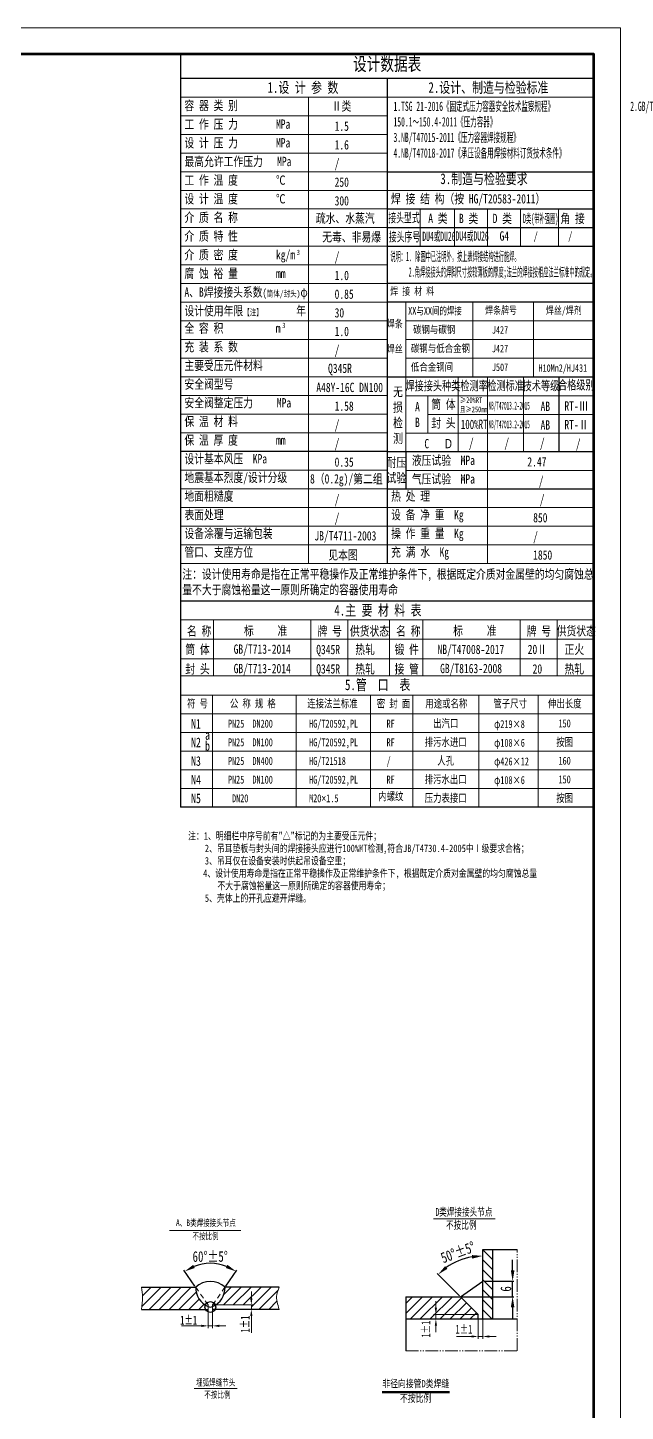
# Model space of a CAD drawing. Header units: millimetres. Extents: x -6371 to 29949, y -11614 to 1396.
# Drawn here: x 28604 to 29949, y -9683 to -6568 of the extents above; entities that cross this region are included whole.
import ezdxf
from ezdxf.enums import TextEntityAlignment as Align

# ---------------------------------------------------------------- set-up
doc = ezdxf.new("R2010")
doc.units = ezdxf.units.MM
doc.header["$LTSCALE"] = 15
doc.header["$PDMODE"] = 1
doc.linetypes.add('JXX-L', pattern=[2.9499999999999997, 1.9, -0.25, 0.15, -0.25, 0.15, -0.25])
doc.linetypes.add('XX-L', pattern=[1.25, 0.75, -0.5])
doc.layers.get('Defpoints').update_dxf_attribs({"linetype": 'CONTINUOUS'})
for name, color, linetype, lineweight in [('A 粗实线', 1, 'CONTINUOUS', 25), ('B 细实线', 7, 'CONTINUOUS', 15), ('C 文 字', 2, 'CONTINUOUS', 20), ('G 长虚线', 6, 'XX-L', 15), ('I 长双点线', 3, 'JXX-L', 15), ('J 标注尺寸', 2, 'CONTINUOUS', 15)]:
    doc.layers.add(name, color=color, linetype=linetype, lineweight=lineweight)
doc.styles.add('HZTXT', font='SIMFANG.TTF', dxfattribs={"width": 0.75})
doc.styles.add('style2', font='SIMFANG.TTF', dxfattribs={"width": 0.7})
doc.styles.add('标题中文', font='SIMFANG.TTF', dxfattribs={"width": 0.7})
doc.dimstyles.new('通用标注4.0', dxfattribs={"dimtxt": 24, "dimasz": 24, "dimexe": 3, "dimexo": 3, "dimgap": 3, "dimtad": 1, "dimdec": 0, "dimzin": 0, "dimdsep": 46, "dimtxsty": 'HZTXT', "dimcen": 3, "dimadec": 0, "dimazin": 0, "dimtfac": 0.375, "dimtdec": 0, "dimtmove": 2, "dimatfit": 3, "dimfxl": 0, "dimtzin": 0, "dimarcsym": 0})

# ---------------------------------------------------------------- blocks, each defined once
blk = doc.blocks.new('*D176')
at = {"layer": 'Defpoints', "color": 0}
for p in [(29627.64219954327, -9341.576139690726), (29556.77229296972, -9351.84630138262), (29577.64219954328, -9424.596580295683), (29617.64219954328, -9464.596580295685), (29627.64219954328, -9474.596580295685)]:
    blk.add_point(p, dxfattribs=at)
at = {"layer": 'J 标注尺寸', "color": 0, "lineweight": -2}
for p, q in [((29627.64219954328, -9338.576139690727), (29627.64219954328, -9329.85676714857)), ((29575.52087919972, -9422.475259952122), (29525.29569615928, -9372.250076911685))]:
    blk.add_line(p, q, dxfattribs=at)
blk.add_arc((29627.64219954327, -9474.596580295676), 141.7398131471055, 99.71319709587848, 125.2868029041216, dxfattribs=at)
at = {"layer": 'J 标注尺寸', "color": 0}
for points in [[(29603.38971774368, -9330.903020348082), (29604.06701509485, -9338.874298056084), (29627.64219954328, -9332.85676714857)], [(29548.34222620475, -9361.956261374746), (29543.18460323259, -9355.840795302802), (29527.41701650284, -9374.371397255241)]]:
    blk.add_solid(points, dxfattribs=at)
at = {"layer": 'J 标注尺寸', "color": 0, "insert": (29572.04712960312, -9324.718765644087), "char_height": 24, "attachment_point": 5, "rotation": 20.35162806630927, "style": 'HZTXT'}
blk.add_mtext('{\\f仿宋_GB2312|b0|i0|c134|p49;50°±5°}', dxfattribs=at)
blk = doc.blocks.new('*D177')
at = {"layer": 'Defpoints', "color": 0}
for p in [(29627.64219954328, -9389.586203385203), (29695.04715833378, -9389.586203385203), (29577.64219954328, -9424.596580295685)]:
    blk.add_point(p, dxfattribs=at)
at = {"layer": 'J 标注尺寸', "color": 0, "lineweight": -2}
for p, q in [((29695.04715833378, -9365.586203385203), (29695.04715833378, -9341.586203385203)), ((29630.64219954328, -9389.586203385203), (29698.04715833378, -9389.586203385203)), ((29695.04715833378, -9424.596580295685), (29695.04715833378, -9389.586203385203)), ((29580.64219954328, -9424.596580295685), (29698.04715833378, -9424.596580295685)), ((29695.04715833378, -9448.596580295685), (29695.04715833378, -9472.596580295685))]:
    blk.add_line(p, q, dxfattribs=at)
at = {"layer": 'J 标注尺寸', "color": 0}
for points in [[(29691.04715833378, -9365.586203385203), (29699.04715833378, -9365.586203385203), (29695.04715833378, -9389.586203385203)], [(29691.04715833378, -9448.596580295685), (29699.04715833378, -9448.596580295685), (29695.04715833378, -9424.596580295685)]]:
    blk.add_solid(points, dxfattribs=at)
at = {"layer": 'J 标注尺寸', "color": 0, "insert": (29680.04715833378, -9407.091391840439), "char_height": 24, "attachment_point": 5, "rotation": 90, "style": 'HZTXT'}
blk.add_mtext('6', dxfattribs=at)
blk = doc.blocks.new('*D178')
at = {"layer": 'Defpoints', "color": 0}
for p in [(29035.28562392143, -9351.554900598987), (28981.89351937154, -9403.133011230926), (29047.91012242833, -9403.133011230926), (29009.90182089993, -9443.133011230926), (29019.90182089993, -9443.133011230924)]:
    blk.add_point(p, dxfattribs=at)
at = {"layer": 'J 标注尺寸', "color": 0, "lineweight": -2}
for p, q in [((28980.17279006249, -9400.675555098058), (28955.36381606176, -9365.244668329604)), ((29049.63085173738, -9400.67555509806), (29074.43982573811, -9365.244668329606))]:
    blk.add_line(p, q, dxfattribs=at)
blk.add_arc((29014.90182089993, -9450.273751264636), 100.8013437527804, 68.67409917828279, 111.3259008217152, dxfattribs=at)
at = {"layer": 'J 标注尺寸', "color": 0}
for points in [[(28980.13108058243, -9359.901021031556), (28976.35523432312, -9352.84815033757), (28957.08454537081, -9367.702124462472)], [(29053.44840747675, -9352.84815033757), (29049.67256121745, -9359.901021031556), (29072.71909642906, -9367.702124462474)]]:
    blk.add_solid(points, dxfattribs=at)
at = {"layer": 'J 标注尺寸', "color": 0, "insert": (29014.55205963192, -9334.296618748964), "char_height": 24, "attachment_point": 5, "rotation": 0.1727908192457773, "style": 'HZTXT'}
blk.add_mtext('60°±5°', dxfattribs=at)

msp = doc.modelspace()

# ---------------------------------------------------------------- hatches: boundary and pattern name
at = {"layer": 'J 标注尺寸'}
h = msp.add_hatch(dxfattribs=at)
h.set_pattern_fill('ANSI31', color=256, angle=90, style=0)
h.set_pattern_definition([(135, (13403.30782367878, -33506.19162170423), (-11.22532015133644, -11.22532015133644), [])])
h.paths.add_polyline_path([(29650.14219954328, -9318.715497417212), (29627.64219954328, -9318.715497417212), (29627.64219954328, -9474.596580295685), (29650.14219954328, -9474.596580295685)])
h = msp.add_hatch(dxfattribs=at)
h.set_pattern_fill('ANSI31', color=256, style=0)
h.set_pattern_definition([(45, (13745.86603324288, -30039.78291108981), (-11.22532015133644, 11.22532015133644), [])])
edge = h.paths.add_edge_path()
edge.add_ellipse((29014.90182089993, -9447.820923381561), major_axis=(-8.521958716852094, 8.521958716852092), ratio=0.9999999999981005, start_angle=45.0000000000544, end_angle=71.1529425673258, ccw=False)
edge.add_ellipse((29014.90182089993, -9447.82092338156), major_axis=(-8.521958716819372, 8.521958716819372), ratio=0.9999999999997263, start_angle=23.989663141272104, end_angle=45.000000000016485, ccw=False)
edge.add_ellipse((29027.16697625781, -9404.77780292335), major_axis=(32.03428817801395, 32.03428817801397), ratio=0.9999999999998562, start_angle=132.9193505473618, end_angle=193.7298607532811, ccw=False)
edge.add_line((28981.89351937154, -9403.133011230926), (28859.90182089993, -9403.133011230926))
edge.add_spline(control_points=[(28859.90182089993, -9403.133011230926), (28861.16494193283, -9410.664907951947), (28863.95519942842, -9427.303005754535), (28861.33557056647, -9443.996494254316), (28859.90182089993, -9453.133011230926)], knot_values=[0, 0, 0, 0, 4.553085131909655, 10.0578484456397, 10.0578484456397, 10.0578484456397, 10.0578484456397], degree=3, periodic=0)
edge.add_line((28859.90182089993, -9453.133011230926), (29004.08381353151, -9453.133011230926))
edge = h.paths.add_edge_path()
edge.add_line((29107.14346450649, -9443.133011230926), (29107.14346450649, -9453.133011230926))
edge.add_line((29107.14346450649, -9453.133011230926), (29112.14346450649, -9453.133011230926))
edge.add_line((29112.14346450649, -9453.133011230926), (29169.90182089993, -9453.133011230926))
edge.add_spline(control_points=[(29169.90182089993, -9453.133011230926), (29166.33421461419, -9441.919813302653), (29160.89945257837, -9424.838034227341), (29167.59984705295, -9408.683150205603), (29169.90182089993, -9403.133011230926)], knot_values=[0, 0, 0, 0, 6.737565344485811, 10.26376270678672, 10.26376270678672, 10.26376270678672, 10.26376270678672], degree=3, periodic=0)
edge.add_line((29169.90182089993, -9403.133011230926), (29047.91012242833, -9403.133011230926))
edge.add_ellipse((29002.63666554206, -9404.77780292335), major_axis=(-32.0342881780136, 32.0342881780136), ratio=0.9999999999999237, start_angle=167.1528708974273, end_angle=227.0806494526363, ccw=False)
edge.add_line((29026.74619133222, -9443.133011230926), (29107.14346450649, -9443.133011230926))
h = msp.add_hatch(dxfattribs=at)
h.set_pattern_fill('ANSI31', color=256, style=0)
h.set_pattern_definition([(45, (13403.30782367878, -33506.19162170423), (-11.22532015133644, 11.22532015133644), [])])
h.paths.add_polyline_path([(29454.95849415479, -9424.596580295685), (29454.95849415479, -9474.596580295685), (29522.37382635192, -9474.596580295685), (29522.37382635192, -9464.596580295685), (29617.64219954328, -9464.596580295685), (29577.64219954328, -9424.596580295685)])
h.paths.add_polyline_path([(29617.64219954328, -9474.596580295685), (29617.64219954328, -9464.596580295685), (29522.37382635192, -9464.596580295685), (29522.37382635192, -9474.596580295685)])

# ---------------------------------------------------------------- linework, layer by layer
at = {"layer": 'A 粗实线'}
for p, q in [((28947.5499132411, -6628.479791614777), (28947.54991324109, -8322.80702734627)), ((29877.54991324144, -6682.58082670999), (28947.54991324144, -6682.58082670999)), ((29412.54991324144, -6682.58082670999), (29412.54991324144, -7774.580826710034)), ((29412.5499132411, -6892.58082670999), (29877.54991324144, -6892.58082670999)), ((29412.5499132411, -6976.58082670999), (29877.54991324144, -6976.58082670999)), ((29412.5499132411, -7018.58082670999), (29877.5499132411, -7018.58082670999)), ((29412.54991324144, -7060.580826710012), (29877.54991324144, -7060.580826710012)), ((29877.54991324075, -7144.58082670999), (29412.5499132411, -7144.58082670999)), ((29877.54991324075, -7186.58082670999), (29412.5499132411, -7186.580826710034)), ((29412.5499132411, -7354.58082670999), (29877.5499132411, -7354.58082670999)), ((29798.69886151859, -7354.58082670999), (29798.69886151859, -7522.58082670999)), ((29412.54991324144, -7522.58082670999), (28947.5499132411, -7522.58082670999)), ((29412.54991324144, -7522.58082670999), (29877.5499132411, -7522.58082670999)), ((29454.54991324075, -7523.148099514762), (29454.54991324075, -7606.58082670999)), ((29412.54991324144, -7606.58082670999), (29877.5499132411, -7606.58082670999)), ((29877.5499132411, -7859.148099514784), (28947.5499132411, -7859.148099514784)), ((29877.54991324109, -8322.807027346269), (28947.5499132411, -8322.807027346269)), ((29627.64219954328, -9318.715497417212), (29704.95949505553, -9318.715497417212)), ((29627.64219954328, -9474.596580295685), (29627.64219954328, -9318.715497417212)), ((29650.14219954328, -9474.596580295685), (29650.14219954328, -9318.715497417212)), ((28859.90182089993, -9403.133011230926), (28981.89351937154, -9403.133011230926)), ((29169.90182089993, -9403.133011230926), (29047.91012242833, -9403.133011230926)), ((29577.64219954328, -9424.596580295685), (29627.64219954328, -9389.586203385203)), ((29454.95849415479, -9424.596580295685), (29454.95849415479, -9546.501196807068)), ((29454.95849415479, -9424.596580295685), (29577.64219954328, -9424.596580295685)), ((29617.64219954328, -9464.596580295685), (29577.64219954328, -9424.596580295685)), ((28859.90182089993, -9453.133011230926), (29009.90182089993, -9453.133011230926)), ((29169.90182089993, -9453.133011230926), (29019.90182089993, -9453.133011230926)), ((29617.64219954328, -9474.596580295685), (29617.64219954328, -9464.596580295685)), ((29454.95849415479, -9474.596580295685), (29627.64219954328, -9474.596580295685)), ((29627.64219954328, -9474.596580295685), (29704.95949505553, -9474.596580295685)), ((29401.52658000873, -9638.061151065174), (29553.33939652747, -9638.061151065174))]:
    msp.add_line(p, q, dxfattribs=at)
at = {"layer": 'A 粗实线', "color": 5, "lineweight": 60}
msp.add_lwpolyline([(29877.54991324144, -11554.47979161476), (29877.54991324144, -6628.479791614778), (26523.54991324146, -6628.479791614778), (26523.54991324146, -11554.47979161476)], close=True, dxfattribs=at)
at = {"layer": 'A 粗实线'}
for centre, major_axis, ratio, start_param, end_param in [((29027.16697625781, -9404.77780292335), (-32.03428817801612, 32.03428817801613), 0.9999999999999054, 0.7490839798699782, 1.965207304896711), ((29014.90182089993, -9440.118282818305), (35.05323297629858, 35.05323297629856), 1, 0.05675804782514715, 1.514038278969749), ((29002.63666554206, -9404.77780292335), (32.03428817801611, 32.03428817801611), 0.9999999999999054, 4.317978002282875, 5.534101327309608), ((29014.90182089993, -9447.820923381561), (8.52195871682798, 8.52195871682798), 0.9999999999999554, 5.497787143782116, 11.7809724509617), ((29014.90182089993, -9436.453519188532), (8.037968589376993, 8.037968589376993), 1, 3.471554545102568, 4.382427088871915)]:
    msp.add_ellipse(centre, major_axis=major_axis, ratio=ratio, start_param=start_param, end_param=end_param, dxfattribs=at)
at = {"layer": 'B 细实线'}
for p, q in [((29877.54991324144, -6724.58082670999), (28947.54991324144, -6724.58082670999)), ((29235.5499132411, -6724.58082670999), (29235.5499132411, -7774.580826710034)), ((29412.54991324144, -6766.58082670999), (28947.54991324144, -6766.58082670999)), ((29412.54991324144, -6808.58082670999), (28947.54991324144, -6808.58082670999)), ((29412.54991324144, -6850.58082670999), (28947.54991324144, -6850.58082670999)), ((29412.54991324179, -6892.58082670999), (28947.54991324144, -6892.58082670999)), ((29412.54991324179, -6934.58082670999), (28947.54991324144, -6934.58082670999)), ((29877.54991324144, -6934.58082670999), (29412.54991324179, -6934.58082670999)), ((29412.54991324179, -6976.58082670999), (28947.54991324144, -6976.58082670999)), ((29486.69837467259, -6976.58082670999), (29486.69837467294, -7060.580826710012)), ((29564.07284371069, -6976.580826710034), (29564.07284371069, -7060.58082670999)), ((29638.28185417925, -6976.580826710034), (29638.2818541796, -7060.58082670999)), ((29712.58225278152, -6976.580826710034), (29712.58225278152, -7060.58082670999)), ((29798.12100059461, -6976.580826710034), (29798.12100059461, -7060.58082670999)), ((29412.5499132411, -7018.58082670999), (28947.5499132411, -7018.58082670999)), ((29412.54991324144, -7060.580826710012), (28947.5499132411, -7060.58082670999)), ((29412.5499132411, -7102.58082670999), (28947.5499132411, -7102.58082670999)), ((29412.5499132411, -7144.58082670999), (28947.5499132411, -7144.58082670999)), ((29412.5499132411, -7186.58082670999), (28947.5499132411, -7186.58082670999)), ((29454.54991324075, -7186.580826710012), (29454.54991324075, -7523.148099514762)), ((29605.33702568585, -7186.580826710012), (29605.33702568585, -7354.58082670999)), ((29742.13814389977, -7186.580826710012), (29742.13814390012, -7354.58082670999)), ((29412.54991324144, -7228.58082670999), (28947.5499132411, -7228.58082670999)), ((29877.54991324075, -7228.58082670999), (29454.54991324075, -7228.58082670999)), ((29412.5499132411, -7270.58082670999), (28947.5499132411, -7270.58082670999)), ((29877.54991324075, -7270.58082670999), (29454.54991324075, -7270.58082670999)), ((29412.5499132411, -7312.58082670999), (28947.5499132411, -7312.58082670999)), ((29877.54991324075, -7312.58082670999), (29454.54991324075, -7312.58082670999)), ((29412.5499132411, -7354.58082670999), (28947.5499132411, -7354.58082670999)), ((29572.38362798748, -7355.148099514784), (29572.38362798744, -7522.58082670999)), ((29638.40879006598, -7354.580826709968), (29638.40879006598, -7774.580826710034)), ((29719.34287230643, -7355.148099514784), (29719.34287230643, -7522.58082670999)), ((29412.54991324144, -7396.58082670999), (28947.5499132411, -7396.58082670999)), ((29877.54991324075, -7397.148099514784), (29454.54991324075, -7397.148099514784)), ((29504.22476680934, -7397.148099514784), (29504.22476680934, -7481.148099514784)), ((29412.5499132411, -7438.58082670999), (28947.5499132411, -7438.58082670999)), ((29877.54991324079, -7439.148099514784), (29504.22476680934, -7439.148099514784)), ((29877.54991324075, -7439.148099514784), (29514.54991324075, -7439.148099514784)), ((29412.54991324144, -7480.58082670999), (28947.5499132411, -7480.58082670999)), ((29877.54991324075, -7481.148099514784), (29454.54991324075, -7481.148099514784)), ((29412.54991324144, -7564.58082670999), (28947.5499132411, -7564.58082670999)), ((29877.54991324075, -7565.148099514784), (29454.54991324075, -7565.148099514784)), ((29412.54991324144, -7606.58082670999), (28947.5499132411, -7606.58082670999)), ((29412.54991324144, -7648.58082670999), (28947.5499132411, -7648.58082670999)), ((29412.54991324144, -7648.58082670999), (29877.5499132411, -7648.58082670999)), ((29412.54991324144, -7690.58082670999), (28947.5499132411, -7690.58082670999)), ((29412.54991324144, -7690.58082670999), (29877.5499132411, -7690.58082670999)), ((29412.54991324144, -7732.580826710012), (28947.5499132411, -7732.580826710012)), ((29412.54991324144, -7732.580826710012), (29877.5499132411, -7732.580826710012)), ((29412.54991324144, -7774.580826710034), (28947.5499132411, -7774.580826710034)), ((29412.54991324144, -7774.580826710034), (29877.5499132411, -7774.580826710034)), ((29877.5499132411, -7901.148099514806), (28947.5499132411, -7901.148099514806)), ((29022.28918798609, -8027.148099514893), (29022.28918798609, -7901.148099514806)), ((29241.3832223907, -8027.148099514893), (29241.38322239035, -7901.148099514828)), ((29324.54001368353, -8027.148099514893), (29324.54001368353, -7901.148099514828)), ((29418.36262902411, -8027.148099514893), (29418.36262902411, -7901.148099514828)), ((29493.1019037691, -8027.148099514893), (29493.1019037691, -7901.148099514849)), ((29712.19593817302, -8027.148099514893), (29712.19593817302, -7901.148099514871)), ((29795.35272946585, -8027.148099514893), (29795.3527294655, -7901.148099514871)), ((28947.5499132411, -7945.090619654508), (29877.5499132411, -7945.090619654508)), ((28947.5499132411, -7988.749547485907), (29877.5499132411, -7988.749547485907)), ((29877.5499132411, -8027.148099514871), (28947.5499132411, -8027.148099514871)), ((29877.5499132411, -8070.807027346269), (28947.5499132411, -8070.807027346269)), ((29019.5499132411, -8070.807027346269), (29019.5499132411, -8322.807027346269)), ((29207.95899290965, -8070.807027346269), (29207.95899290966, -8322.807027346269)), ((29375.56322251692, -8070.807027346269), (29375.56322251692, -8322.807027346269)), ((29470.36431661999, -8070.807027346269), (29470.36431661998, -8322.807027346269)), ((29618.76384297096, -8070.807027346269), (29618.76384297096, -8322.807027346269)), ((29752.76016872372, -8070.807027346269), (29752.76016872372, -8322.807027346269)), ((29877.54991324109, -8112.807027346269), (28947.5499132411, -8112.807027346269)), ((29877.54991324109, -8154.807027346269), (28947.5499132411, -8154.807027346269)), ((29877.54991324109, -8196.807027346269), (28947.5499132411, -8196.807027346269)), ((29877.54991324109, -8238.807027346269), (28947.5499132411, -8238.807027346269)), ((29877.54991324109, -8280.807027346269), (28947.5499132411, -8280.807027346269)), ((28978.26862064795, -9630.917141387088), (29075.28406107055, -9630.917141387088)), ((29401.52658000873, -9640.988266121192), (29553.33939652747, -9640.988266121192))]:
    msp.add_line(p, q, dxfattribs=at)
msp.add_lwpolyline([(29937.54991324144, -11614.47979161476), (29937.54991324144, -6568.479791614778), (26373.54991324146, -6568.479791614778), (26373.54991324146, -11614.47979161476)], close=True, dxfattribs=at)
at = {"layer": 'G 长虚线'}
for p, q in [((29009.90182089993, -9443.133011230926), (28981.89351937154, -9403.133011230926)), ((29019.90182089993, -9443.133011230926), (29047.91012242833, -9403.133011230926)), ((29009.90182089993, -9453.133011230926), (29009.90182089993, -9443.133011230926)), ((29019.90182089993, -9453.133011230926), (29019.90182089993, -9443.133011230926))]:
    msp.add_line(p, q, dxfattribs=at)
at = {"layer": 'I 长双点线'}
for p, q in [((29704.95949505553, -9546.501196807068), (29704.95949505553, -9318.715497417212)), ((29454.95849415479, -9546.501196807068), (29704.95949505554, -9546.501196807068))]:
    msp.add_line(p, q, dxfattribs=at)
at = {"layer": 'J 标注尺寸'}
for p, q in [((28922.74328553446, -9275.612656871741), (29083.40706549853, -9275.612656871741)), ((29517.16468923472, -9249.47910441898), (29655.65526745371, -9249.47910441898)), ((29107.14346450649, -9428.133011230926), (29107.14346450649, -9413.133011230926)), ((29522.37382635192, -9449.596580295685), (29522.37382635192, -9434.596580295685)), ((29009.90182089993, -9453.133011230926), (29009.90182089993, -9495.233796166254)), ((29019.90182089993, -9443.133011230926), (29112.14346450649, -9443.133011230926)), ((29019.90182089993, -9453.133011230926), (29112.14346450649, -9453.133011230926)), ((29019.90182089993, -9453.133011230926), (29019.90182089993, -9495.233796166254)), ((29107.14346450649, -9443.133011230926), (29107.14346450649, -9453.133011230926)), ((29617.64219954328, -9464.596580295685), (29517.37382635192, -9464.596580295685)), ((29522.37382635192, -9464.596580295685), (29522.37382635192, -9474.596580295685)), ((28994.90182089993, -9490.233796166254), (28949.69758713881, -9490.233796166254)), ((29019.90182089993, -9490.233796166254), (29009.90182089993, -9490.233796166254)), ((29034.90182089993, -9490.233796166254), (29049.90182089993, -9490.233796166254)), ((29107.14346450649, -9468.133011230926), (29107.14346450649, -9506.203218109082)), ((29617.64219954328, -9474.596580295685), (29517.37382635192, -9474.596580295685)), ((29522.37382635192, -9489.596580295685), (29522.37382635192, -9504.596580295685)), ((29617.64219954328, -9474.596580295685), (29617.64219954328, -9519.12536716379)), ((29627.64219954328, -9474.596580295685), (29627.64219954328, -9519.12536716379)), ((29602.64219954328, -9514.12536716379), (29568.95934095637, -9514.12536716379)), ((29627.64219954328, -9514.12536716379), (29617.64219954328, -9514.12536716379)), ((29642.64219954328, -9514.12536716379), (29657.64219954328, -9514.12536716379))]:
    msp.add_line(p, q, dxfattribs=at)
for points, knots in [([(28859.90182089993, -9403.133011230926), (28861.16494193283, -9410.664907951945), (28863.95519942842, -9427.303005754533), (28861.33557056646, -9443.996494254316), (28859.90182089993, -9453.133011230926)], [0, 0, 0, 0, 4.553085131909655, 10.0578484456397, 10.0578484456397, 10.0578484456397, 10.0578484456397]), ([(29169.90182089993, -9403.133011230926), (29167.59984705295, -9408.683150205601), (29160.89945257837, -9424.838034227345), (29166.33421461419, -9441.919813302657), (29169.90182089993, -9453.133011230926)], [0, 0, 0, 0, 3.526197362300913, 10.26376270678672, 10.26376270678672, 10.26376270678672, 10.26376270678672])]:
    msp.add_open_spline(points, degree=3, knots=knots, dxfattribs=at)
for points in [[(29104.64346450649, -9428.133011230926), (29109.64346450649, -9428.133011230926), (29107.14346450649, -9443.133011230926)], [(29104.64346450649, -9468.133011230926), (29109.64346450649, -9468.133011230926), (29107.14346450649, -9453.133011230926)], [(29519.87382635192, -9449.596580295685), (29524.87382635192, -9449.596580295685), (29522.37382635192, -9464.596580295685)], [(28994.90182089993, -9487.733796166254), (28994.90182089993, -9492.733796166254), (29009.90182089993, -9490.233796166254)], [(29034.90182089993, -9487.733796166254), (29034.90182089993, -9492.733796166254), (29019.90182089993, -9490.233796166254)], [(29519.87382635192, -9489.596580295685), (29524.87382635192, -9489.596580295685), (29522.37382635192, -9474.596580295685)], [(29602.64219954328, -9511.62536716379), (29602.64219954328, -9516.62536716379), (29617.64219954328, -9514.12536716379)], [(29642.64219954328, -9511.62536716379), (29642.64219954328, -9516.62536716379), (29627.64219954328, -9514.12536716379)]]:
    msp.add_solid(points, dxfattribs=at)

# ---------------------------------------------------------------- texts
at = {"layer": 'A 粗实线', "color": 2, "style": 'HZTXT'}
for s, height, width, p in [('Ⅱ类', 20.99999999999992, 0.75, (29309.98990323862, -6744.880816757035)), ('A 类', 20.9999338715728, 0.75, (29526.92353822585, -6997.309967438717)), ('B 类', 20.9999338715728, 0.75, (29596.03949949707, -6997.911909412386)), ('D 类', 20.9999338715728, 0.75, (29671.8443190727, -6997.911909412386)), ('D类(带补强圈)', 20.99992561340332, 0.4000000059604645, (29758.00033993312, -6997.911909412386)), ('角 接', 20.9999338715728, 0.75, (29830.08765638099, -6997.911909412386)), ('DU4或DU26', 20.99992561340332, 0.5, (29529.21875058525, -7037.939479555117)), ('DU4或DU26', 20.99992561340332, 0.5, (29603.91554268709, -7037.263901961383)), ('G4', 20.9999338715728, 0.75, (29676.33082130566, -7037.263901961383)), ('/', 18, 0.699999988079071, (29747.07824194691, -7037.263901961404)), ('/', 18, 0.699999988079071, (29824.70586947308, -7037.263901961404))]:
    msp.add_text(s, height=height, dxfattribs=dict(at, width=width)).set_placement(p, align=Align.MIDDLE_CENTER)
at = {"layer": 'A 粗实线', "color": 2, "style": 'HZTXT', "width": 0.75}
for s, p in [('名 称', (28962.21633770704, -7936.929849502584)), ('标     准', (29090.45974560318, -7936.081225403887)), ('牌 号', (29256.0496468563, -7936.929849502628)), ('供货状态', (29328.92026584306, -7936.929849502628)), ('名 称', (29433.02905348971, -7936.929849502628)), ('标     准', (29561.2724613855, -7936.081225403931)), ('牌 号', (29726.86236263861, -7936.929849502671)), ('供货状态', (29794.13970808176, -7936.566474566765))]:
    msp.add_text(s, height=20.9999338715728, dxfattribs=at).set_placement(p)
for s, height, p in [('筒 体', 20.9999338715728, (28986.07746207065, -7978.202803664154)), ('GB/T713-2014', 20.99992561340332, (29131.67525636024, -7977.637771873761)), ('Q345R', 20.99992561340332, (29279.91077121991, -7978.48639597248)), ('热轧', 20.9999338715728, (29363.06756251274, -7978.202803664176)), ('锻 件', 20.9999338715728, (29456.89017785332, -7978.202803664198)), ('NB/T47008-2017', 20.9999338715728, (29601.26969947099, -7978.202803664198)), ('20Ⅱ', 20.99992561340332, (29750.72348700223, -7978.202803664241)), ('正火', 20.9999338715728, (29833.88027829506, -7978.202803664241)), ('封 头', 20.9999338715728, (28986.07746207065, -8022.145323803857)), ('GB/T713-2014', 20.99992561340332, (29131.67525636024, -8021.29669970516)), ('Q345R', 20.9999338715728, (29279.91077121991, -8022.1453238039)), ('热轧', 20.9999338715728, (29363.06756251274, -8022.1453238039)), ('接 管', 20.9999338715728, (29456.89017785332, -8022.145323803922)), ('GB/T8163-2008', 20.9999338715728, (29601.51487996409, -8021.205806082767)), ('20', 20.9999338715728, (29750.72348700223, -8022.145323803922)), ('热轧', 20.9999338715728, (29833.88027829506, -8022.145323803922))]:
    msp.add_text(s, height=height, dxfattribs=at).set_placement(p, align=Align.CENTER)
at = {"layer": 'A 粗实线', "color": 2, "attachment_point": 1, "style": 'HZTXT'}
for s, insert, char_height, width in [('容 器 类 别', (28956.60700733416, -6733.090824940677), 20.9999338715728, 288), ('\\W0.5;1.TSG 21-2016《固定式压力容器安全技术监察规程》                    2.GB/T 150.1～150.4-2011《压力容器》\\P3.NB/T47015-2011《压力容器焊接规程》\\P4.NB/T47018-2017《承压设备用焊接材料订货技术条件》', (29426.96803375116, -6734.864604842804), 20.9999338715728, 522.9193886345602), ('工 作 压 力        MPa', (28956.60700733416, -6775.090824940677), 20.9999338715728, 288), ('1.5', (29294.50686189652, -6779.6219437741), 20.9999338715728, 288), ('设 计 压 力        MPa', (28956.60700733416, -6817.090824940677), 20.9999338715728, 288), ('1.6', (29294.50686189652, -6821.6219437741), 20.9999338715728, 288), ('最高允许工作压力   MPa', (28956.60700733416, -6859.090824940677), 20.9999338715728, 288), ('/', (29294.50686189652, -6863.6219437741), 20.9999338715728, 288), ('工 作 温 度        ℃', (28956.60700733416, -6901.090824940677), 20.9999338715728, 288), ('250', (29294.50686189652, -6905.6219437741), 20.9999338715728, 288), ('设 计 温 度        ℃', (28956.60700733346, -6943.090824940677), 20.9999338715728, 288), (' 焊 接 结 构（按 HG/T20583-2011）', (29410.64275187863, -6943.090824940633), 20.9999338715728, 400.8243027470307), ('300', (29294.50686189582, -6947.6219437741), 20.9999338715728, 288), ('介 质 名 称', (28956.60700733346, -6985.090824940677), 20.9999338715728, 288), ('疏水、水蒸汽', (29252.24066813738, -6986.742334603661), 20.9999338715728, 288), ('{\\W0.6;接头型式}', (29415.38004355877, -6985.662017557452), 20.9999338715728, 94.72050896172914), ('介 质 特 性', (28956.60700733346, -7027.090824940677), 20.9999338715728, 288), ('无毒、非易爆', (29266.64958452576, -7028.742334603672), 20.9999338715728, 288), ('{\\W0.6;接头序号}', (29416.55822861023, -7028.446830980944), 20.9999338715728, 90.00796385186004), ('介 质 密 度        kg/m', (28956.60700733346, -7069.090824940677), 20.9999338715728, 288), ('/', (29294.50686189582, -7073.6219437741), 20.9999338715728, 288), ('{\\W0.4;说明：1. 除图中已注明外，按上表焊接结构进行施焊。\\P      2.角焊接接头的焊脚尺寸按较薄板的厚度;法兰的焊接按相应法兰标准中的规定。}', (29419.92212478878, -7072.843433432839), 20.9999338715728, 521.3059559851754), ('腐 蚀 裕 量        mm', (28956.60700733346, -7111.090824940677), 20.9999338715728, 288), ('1.0', (29294.50686189582, -7115.6219437741), 20.9999338715728, 288), ('A、B焊接接头系数{\\H0.8333x;(\\H0.8x;筒体/封头)}φ{\\H0.8333x;        } ', (28956.60700733346, -7153.090824940677), 20.9999338715728, 288), ('0.85', (29294.50686189582, -7157.6219437741), 20.9999338715728, 288), (' 焊 接 材 料', (29410.64275187793, -7153.090824940633), 17.00994643597397, 233.28), ('设计使用年限{\\H0.6667x;【注】}       年', (28956.60700733346, -7195.090824940677), 20.9999338715728, 288), ('焊条牌号', (29633.30920913924, -7195.940006384246), 17.00994643597397, 233.28), ('焊丝/焊剂', (29770.11032735315, -7195.940006384246), 17.00994643597397, 233.28), ('30', (29294.50686189582, -7199.6219437741), 20.9999338715728, 288), ('焊条\\P\\P焊丝', (29412.07179113208, -7226.489116988012), 17.00994643597397, 233.28), ('{\\W0.7;XX与XX间的焊接}', (29459.93418588038, -7197.28097230919), 17.00994643597397, 233.28), ('全 容 积           m', (28956.60700733311, -7234.230171419256), 20.9999338715728, 288), ('1.0', (29294.50686189582, -7241.6219437741), 20.9999338715728, 288), ('{\\W0.8;碳钢与碳钢}', (29470.83296747314, -7239.28097230919), 17.00994643597397, 233.28), ('J427', (29648.48644450383, -7240.13727897046), 17.00994643597397, 233.28), ('充 装 系 数', (28956.60700733311, -7276.230171419256), 20.9999338715728, 288), ('/', (29294.50686189582, -7283.6219437741), 20.9999338715728, 288), ('\\W0.8;碳钢与低合金钢', (29466.02812858965, -7281.707084543219), 17.00994643597397, 233.28), ('J427', (29648.48644450383, -7282.137278970451), 17.00994643597397, 233.28), ('主要受压元件材料', (28956.60700733311, -7318.230171419256), 20.9999338715728, 288), ('Q345R', (29279.78496810472, -7324.662106716476), 20.9999338715728, 288), ('\\W0.8;低合金钢间', (29466.02812858965, -7323.707084543217), 17.00994643597397, 233.28), ('J507', (29648.48644450383, -7324.137278970449), 17.00994643597397, 233.28), ('H10Mn2/HJ431', (29753.3604026201, -7326.020108924951), 17.00994643597397, 233.28), ('安全阀型号    ', (28956.60700733346, -7360.230171419256), 20.9999338715728, 288), ('A48Y-16C DN100', (29253.34708804271, -7367.6219437741), 20.9999338715728, 288), ('无\\P损\\P检\\P测', (29426.0609422125, -7377.25140832149), 20.9999338715728, 288), ('{\\W0.7;焊接接头种类}', (29453.81975542623, -7363.658097745471), 20.9999338715728, 288), ('{\\W0.7;检测率}', (29577.27953695106, -7363.658097745471), 20.9999338715728, 288), ('{\\W0.7;检测标准}', (29637.97533633958, -7363.314665312113), 20.9999338715728, 288), ('{\\W0.7;技术等级}', (29717.66772976398, -7363.658097745471), 20.9999338715728, 288), ('{\\W0.7;合格级别}', (29797.2050794188, -7361.84362874599), 20.9999338715728, 288), ('安全阀整定压力     MPa', (28956.60700733346, -7402.230171419256), 20.9999338715728, 288), ('1.58', (29294.50686189582, -7409.6219437741), 20.9999338715728, 288), ('A\\PB', (29475.53568462174, -7411.266847256853), 20.9999338715728, 288), ('筒 体', (29511.99480239723, -7405.658097745471), 20.9999338715728, 288), ('{\\W0.7;≥20%RT\\P且≥250mm}', (29576.24382031523, -7400.239769759928), 12.6, 288), ('{\\W0.4;NB/T47013.2-2015}', (29640.8776917383, -7410.189216578894), 17.78293439999555, 288), ('AB', (29757.93289727388, -7410.189216578894), 20.9999338715728, 288), ('RT-Ⅲ', (29811.5905420154, -7409.475941370974), 20.9999338715728, 288), ('保 温 材 料', (28956.60700733346, -7444.230171419258), 20.9999338715728, 288), ('/', (29294.50686189617, -7451.621943774102), 20.9999338715728, 288), ('封 头', (29511.99480239723, -7447.658097745472), 20.9999338715728, 288), ('\\W0.7;100%RT\\P ', (29578.51365044755, -7450.673180860576), 20.9999338715728, 288), ('{\\W0.4;NB/T47013.2-2015}', (29640.8776917383, -7452.189216578894), 17.78293439999555, 288), ('AB', (29757.93289727388, -7452.189216578894), 20.9999338715728, 288), ('RT-Ⅱ', (29811.5905420154, -7451.475941370974), 20.9999338715728, 288), ('保 温 厚 度        mm', (28956.60700733346, -7486.230171419258), 20.9999338715728, 288), ('/', (29294.50686189617, -7493.621943774102), 20.9999338715728, 288), ('C   Ｄ', (29496.53438821508, -7494.189216578896), 20.9999338715728, 288), ('/', (29596.64905123516, -7492.821276138806), 20.9999338715728, 288), ('/', (29676.48061506355, -7492.718003923372), 20.9999338715728, 288), ('/', (29756.4262746319, -7492.718003923372), 20.9999338715728, 288), ('/', (29837.28888648608, -7494.189216578896), 20.9999338715728, 288), ('设计基本风压  KPa', (28956.60700733346, -7528.230171419258), 20.9999338715728, 288), ('0.35', (29294.50686189617, -7535.621943774102), 20.9999338715728, 288), ('耐压\\P试验', (29411.39911941666, -7536.189216578896), 20.9999338715728, 288), ('液压试验  MPa', (29468.40023998733, -7531.658143669745), 20.9999338715728, 288), ('2.47', (29728.22621330808, -7535.082530184302), 20.9999338715728, 288), ('地震基本烈度/设计分级', (28956.60700733346, -7570.230171419258), 20.9999338715728, 288), ('8（0.2g)/第二组', (29239.22707870549, -7573.28956984172), 20.9999338715728, 288), ('气压试验  MPa', (29468.40023998733, -7573.658143669745), 20.9999338715728, 288), ('/', (29753.90699913413, -7578.189216578896), 20.9999338715728, 288), ('地面粗糙度', (28956.60700733346, -7612.230171419258), 20.9999338715728, 288), ('/', (29294.50686189617, -7619.621943774102), 20.9999338715728, 288), ('热 处 理', (29421.60700733416, -7612.230171419105), 20.9999338715728, 288), ('/', (29756.03044536562, -7619.621943773949), 20.9999338715728, 288), ('表面处理', (28956.60700733346, -7654.230171419258), 20.9999338715728, 288), ('/', (29294.50686189617, -7661.621943774102), 20.9999338715728, 288), ('设 备 净 重  Kg', (29421.60700733416, -7654.230171419105), 20.9999338715728, 288), ('850', (29741.25562633374, -7660.753489436858), 20.9999338715728, 288), ('设备涂覆与运输包装', (28956.60700733346, -7696.23017141928), 20.9999338715728, 288), ('JB/T4711-2003', (29249.10049965023, -7701.590356450457), 20.9999338715728, 288), ('操 作 重 量  Kg', (29421.60700733416, -7696.230171419127), 20.9999338715728, 288), ('/', (29741.25562633374, -7702.75348943688), 20.9999338715728, 288), ('管口、支座方位', (28956.60700733346, -7738.23017141928), 20.9999338715728, 288), ('见本图', (29280.41595207078, -7744.538825791664), 20.9999338715728, 288), ('充 满 水  Kg', (29421.60700733416, -7738.230171419127), 20.9999338715728, 288), ('1850', (29741.25562633374, -7744.753489436902), 20.9999338715728, 288), ('{\\C2;注：设计使用寿命是指在正常平稳操作及正常维护条件下, 根据既定介质对金属壁的均匀腐蚀总量不大于腐蚀裕量这一原则所确定的容器使用寿命}', (28951.84702566956, -7787.840516144672), 20.9999338715728, 925.1983184565324)]:
    msp.add_mtext(s, dxfattribs=dict(at, insert=insert, char_height=char_height, width=width))
at = {"layer": 'C 文 字', "style": 'HZTXT', "width": 0.75}
for s, p in [('出汽口', (29544.49179626081, -8134.286931237487)), ('150', (29812.06169365223, -8134.286931237487)), ('排污水进口', (29544.49179626081, -8176.286931237487)), ('按图', (29812.06169365223, -8176.286931237487)), ('人孔', (29544.49179626081, -8218.286931237488)), ('160', (29812.06169365223, -8218.286931237488)), ('排污水出口', (29544.49179626081, -8260.286931237488)), ('150', (29812.06169365223, -8260.286931237488)), ('压力表接口', (29544.49179626081, -8302.286931237488)), ('按图', (29812.06169365223, -8302.286931237488))]:
    msp.add_text(s, height=17.99999999999993, dxfattribs=at).set_placement(p, align=Align.MIDDLE_CENTER)
for s, p in [('非径向接管D类焊缝', (29477.14723434201, -9619.644292688363)), ('不按比例', (29476.81354352247, -9652.690778279346))]:
    msp.add_text(s, height=16.79613612768, dxfattribs=at).set_placement(p, align=Align.MIDDLE)
at = {"layer": 'C 文 字', "attachment_point": 1, "style": 'HZTXT'}
for s, insert, char_height, width in [('设计数据表', (29336.05670001675, -6635.28779019934), 30, 465), ('1.设 计 参 数', (29143.50730813426, -6691.090824940677), 24, 288), ('2.设计、制造与检验标准', (29505.60886771992, -6691.090824940677), 24, 288), (' 3.制造与检验要求', (29520.14355900421, -6896.493858373089), 24, 288), ('3', (29209.11870765304, -7068.118668586334), 12, 288), ('3', (29176.5689399105, -7232.532858626475), 12, 288), ('4.主 要 材 料 表', (29293.80690136078, -7867.658097745494), 24, 288), ('5.管  口  表', (29317.82915189912, -8035.406356975596), 24, 288), (' 符 号', (28953.39661481052, -8080.591623674354), 17.99999999999993, 287.9999999999989), ('公 称 规 格', (29059.00460037601, -8080.591623674354), 17.99999999999993, 287.9999999999989), ('连接法兰标准', (29233.01031602437, -8080.591623674354), 17.99999999999993, 287.9999999999989), ('密 封 面', (29389.41180206546, -8080.591623674354), 17.99999999999993, 287.9999999999989), ('用途或名称', (29498.61634189973, -8080.591623674354), 17.99999999999993, 287.9999999999989), ('管子尺寸', (29651.81704406477, -8080.591623674354), 17.99999999999993, 287.9999999999989), ('伸出长度', (29774.61070796239, -8080.591623674354), 17.99999999999993, 287.9999999999989), ('N1', (28971.61062714684, -8124.202665018189), 21.59999999999991, 345.5999999999985), ('PN25  DN200', (29054.51829319281, -8125.848144410378), 17.99999999999993, 287.9999999999989), ('HG/T20592,PL', (29237.11957723759, -8125.848144410378), 17.99999999999993, 287.9999999999989), ('RF', (29411.40283548705, -8125.848144410378), 17.99999999999993, 287.9999999999989), ('φ219×8', (29653.44250706145, -8126.892885508496), 17.99999999999993, 287.9999999999989), ('a', (29003.07105446267, -8149.557239728849), 21.59999999999991, 345.5999999999985), ('N2', (28971.61062714684, -8166.202665018187), 21.59999999999991, 345.5999999999985), ('b', (29003.07105446267, -8174.096015566598), 21.59999999999991, 345.5999999999985), ('PN25  DN100', (29054.51829319281, -8167.848144410378), 17.99999999999993, 287.9999999999989), ('HG/T20592,PL', (29237.11957723759, -8167.848144410378), 17.99999999999993, 287.9999999999989), ('RF', (29411.40283548705, -8167.848144410378), 17.99999999999993, 287.9999999999989), ('φ108×6', (29653.44250706145, -8168.892885508496), 17.99999999999993, 287.9999999999989), ('N3', (28971.61062714684, -8208.202665018187), 21.59999999999991, 345.5999999999985), ('PN25  DN400', (29054.51829319281, -8209.848144410378), 17.99999999999993, 287.9999999999989), ('HG/T21518', (29237.1195772376, -8209.848144410375), 17.99999999999993, 287.9999999999989), ('/ ', (29411.40283548705, -8209.848144410378), 17.99999999999993, 287.9999999999989), ('φ426×12', (29653.44250706145, -8210.892885508496), 17.99999999999993, 287.9999999999989), ('N4', (28971.61062714684, -8250.202665018187), 21.59999999999991, 345.5999999999985), ('PN25  DN100', (29054.51829319281, -8251.848144410378), 17.99999999999993, 287.9999999999989), ('HG/T20592,PL', (29237.1195772376, -8251.848144410375), 17.99999999999993, 287.9999999999989), ('RF', (29411.40283548705, -8251.848144410378), 17.99999999999993, 287.9999999999989), ('φ108×6', (29653.44250706145, -8252.892885508496), 17.99999999999993, 287.9999999999989), ('N5', (28971.61062714684, -8292.202665018187), 21.59999999999991, 345.5999999999985), (' DN20', (29054.51829319281, -8293.848144410378), 17.99999999999993, 287.9999999999989), ('M20{\\fArial|b0|i0|c0|p32;×}1.5', (29237.1195772376, -8293.848144410375), 17.99999999999993, 287.9999999999989), ('内螺纹', (29392.68404797159, -8289.4470888588), 17.99999999999993, 287.9999999999989), ('{\\H0.7x;注：1、明细栏中序号前有"△"标记的为主要受压元件；\\P    2、吊耳垫板与封头间的焊接接头应进行100%MT检测,符合JB/T4730.4-2005中Ⅰ级要求合格；\\P    3、吊耳仅在设备安装时供起吊设备空重；\\P}  {\\H0.7x; 4、设计使用寿命是指在正常平稳操作及正常维护条件下, 根据既定介质对金属壁的均匀腐蚀总量 \\P       不大于腐蚀裕量这一原则所确定的容器使用寿命；\\P    5、壳体上的开孔应避开焊缝。    }\\P\\P{\\H0.7x;    } ', (28964.84970069125, -8379.116613017874), 23.99999999879994, 1299.824479968039)]:
    msp.add_mtext(s, dxfattribs=dict(at, insert=insert, char_height=char_height, width=width))
at = {"layer": 'J 标注尺寸', "width": 0.7000000000000001}
for s, height, style, p in [('A、B类焊接接头节点', 15, '标题中文', (28937.47694257747, -9265.773100169015)), ('D', 17.5, 'style2', (29521.18157843583, -9242.609366004855)), ('类焊接接头节点', 17.5, 'style2', (29529.65725411151, -9242.609366004855)), ('不按比例', 15, '标题中文', (28974.76767358855, -9295.8590994666)), ('不按比例', 17.5, 'style2', (29545.09614191303, -9272.091625813093)), ('1±1', 20, 'style2', (28947.10017543873, -9487.201730030425)), ('1±1', 20, 'style2', (29566.38365228192, -9507.655262903128))]:
    msp.add_text(s, height=height, dxfattribs=dict(at, style=style)).set_placement(p)
at = {"layer": 'J 标注尺寸', "style": 'style2', "width": 0.7000000000000001}
for p in [(29103.12245905048, -9505.15382790903), (29509.87382635192, -9516.697116369205)]:
    msp.add_text('1±1', height=20, rotation=90, dxfattribs=at).set_placement(p)
at = {"layer": 'J 标注尺寸', "style": '标题中文', "width": 0.7000000000000455}
msp.add_text('埋弧焊缝节头', height=15, dxfattribs=at).set_placement((29026.88769402411, -9617.211940261901), align=Align.MIDDLE)
msp.add_text('不按比例', height=15, dxfattribs=at).set_placement((29001.39110651543, -9645.006091253917), align=Align.MIDDLE_LEFT)

# ---------------------------------------------------------------- dimensions: what is measured, and where the dimension line sits
at = {"layer": 'J 标注尺寸'}
for base, line1, line2, text, picture, middle in [((29556.77229296972, -9351.84630138262), ((29627.64219954328, -9474.596580295685), (29627.64219954328, -9341.576139690726)), ((29617.64219954328, -9464.596580295685), (29577.64219954328, -9424.596580295685)), '{\\f仿宋_GB2312|b0|i0|c134|p49;50°±5°}', '*D176', (29572.04712960312, -9324.71876564409)), ((29035.28562392143, -9351.554900598987), ((29009.90182089993, -9443.133011230926), (28981.89351937154, -9403.133011230926)), ((29019.90182089993, -9443.133011230926), (29047.91012242833, -9403.133011230926)), '60°±5°', '*D178', (29014.55205963192, -9334.296618748964))]:
    dim = msp.add_angular_dim_2l(base=base, line1=line1, line2=line2, text=text, dimstyle='通用标注4.0', dxfattribs=at)
    dim.commit()
    dim.dimension.update_dxf_attribs({"geometry": picture, "text_midpoint": middle, "dimtype": 162})
dim = msp.add_linear_dim(base=(29695.04715833378, -9389.586203385203), p1=(29577.64219954328, -9424.596580295685), p2=(29627.64219954328, -9389.586203385203), angle=90, text='6', dimstyle='通用标注4.0', dxfattribs=at)
dim.commit()
dim.dimension.update_dxf_attribs({"geometry": '*D177', "text_midpoint": (29680.04715833378, -9407.091391840439)})

doc.saveas('drawing.dxf')
